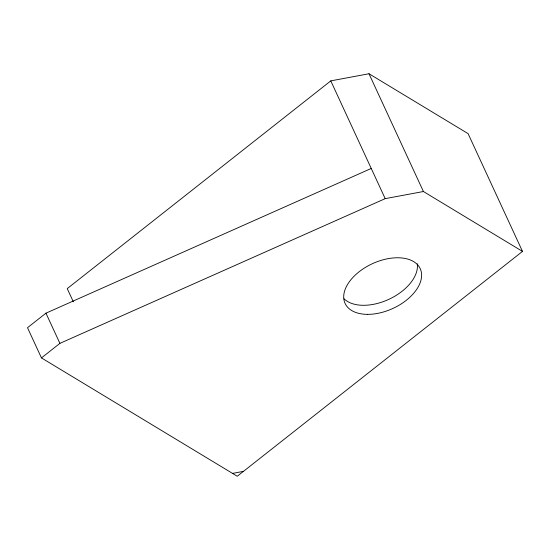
<?xml version="1.0" encoding="UTF-8"?>
<svg xmlns="http://www.w3.org/2000/svg" width="550" height="550" viewBox="0 0 550 550"><rect width="100%" height="100%" fill="white"/><g stroke="black" fill="none" stroke-linecap="round" stroke-linejoin="round"><path stroke-width="0.82" d="M371.243 168.451L45.946 313.17L27.5 327.711L41.456 357.906L237.263 476.252L522.5 251.405L468.084 133.636L368.995 73.748L330.784 80.877L67.244 288.613L73.336 301.792M41.456 357.906L59.902 343.365L385.199 198.646L423.418 191.517L522.5 251.405M232.547 473.399L243.464 471.364M368.995 73.748L423.418 191.517M330.784 80.877L385.199 198.646M45.946 313.17L59.902 343.365M417.271 263.773A41.381 24.612 -24.8 0 1 389.641 298.959A41.381 24.612 -24.8 0 1 344.046 298.794M367.613 314.359A41.381 24.612 -24.8 0 0 421.314 272.03A41.381 24.612 -24.8 0 0 359.074 271.803A41.381 24.612 -24.8 0 0 367.613 314.359"/></g></svg>
